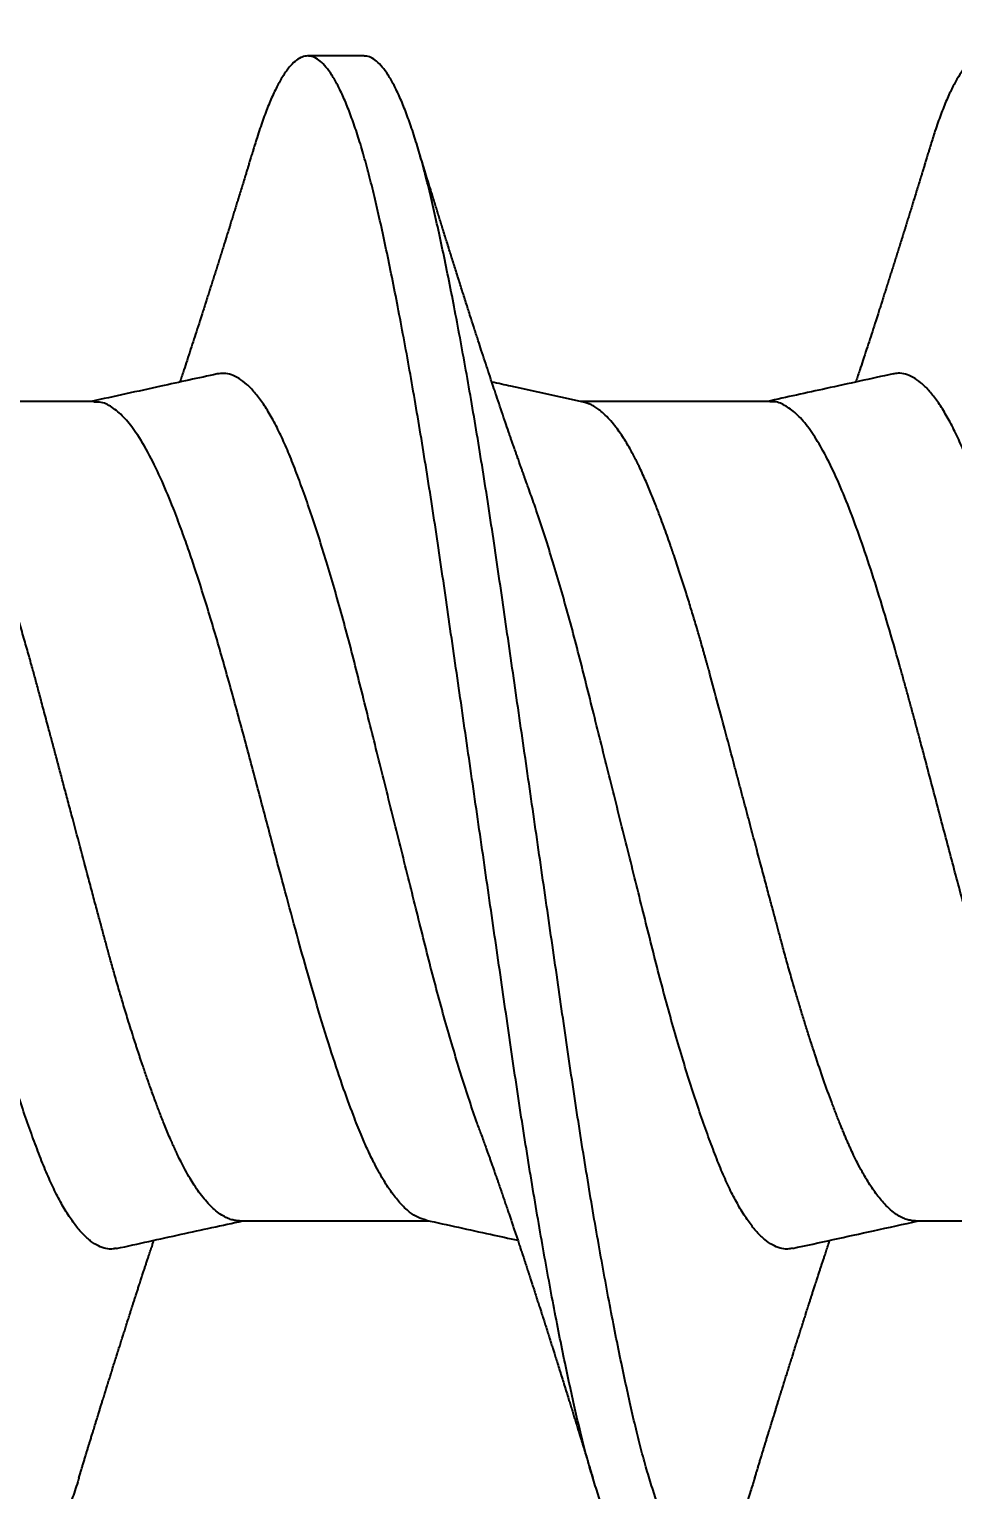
# Model space of a CAD drawing. Header units: millimetres. Extents: x 0.9 to 40.8, y 0.9 to 31.3.
# Drawn here: x 26.643 to 29.089, y 13.148 to 17.016 of the extents above; entities that cross this region are included whole.
import ezdxf

# ---------------------------------------------------------------- set-up
doc = ezdxf.new("R2010")
doc.units = ezdxf.units.MM
doc.header["$LTSCALE"] = 0.14931
doc.linetypes.add('SLD-Solid', pattern=[0])
doc.styles.add('SLDTEXTSTYLE0', font='ARIAL.TTF', dxfattribs={"width": 0.948})
doc.dimstyles.new('SLDDIMSTYLE0', dxfattribs={"dimtxt": 0.460171, "dimasz": 0.460171, "dimexe": 0, "dimexo": 0.0625, "dimgap": 0.115043, "dimtad": 0, "dimtih": 1, "dimtoh": 1, "dimdec": 4, "dimrnd": 1e-09, "dimzin": 12, "dimdsep": 46, "dimtxsty": 'SLDTEXTSTYLE0', "dimsah": 1, "dimcen": 0.09, "dimadec": 0, "dimazin": 3, "dimtfac": 1, "dimtdec": 4, "dimtofl": 0, "dimtmove": 0, "dimatfit": 3, "dimfxl": 0, "dimfrac": 2, "dimtolj": 1, "dimtzin": 12, "dimarcsym": 0})

# ---------------------------------------------------------------- blocks, each defined once
blk = doc.blocks.new('_D_1')
at = {"color": 7, "linetype": 'SLD-Solid', "lineweight": 0}
for p, q in [((21.9754, 18.9196), (21.9754, 20.1754)), ((33.9754, 16.5046), (33.9754, 20.1754)), ((21.9754, 19.9383), (27.0968, 19.9383)), ((33.9754, 19.9383), (28.8526, 19.9383))]:
    blk.add_line(p, q, dxfattribs=at)
at = {"color": 7, "linetype": 'SLD-Solid', "lineweight": 18}
for points in [[(21.9754, 19.9383), (22.4355, 19.8675), (22.4355, 20.0091)], [(33.9754, 19.9383), (33.5152, 20.0091), (33.5152, 19.8675)]]:
    blk.add_solid(points, dxfattribs=at)
at = {"color": 7, "linetype": 'SLD-Solid', "lineweight": 18, "insert": (27.0968, 20.1961), "char_height": 0.47406, "attachment_point": 1, "style": 'SLDTEXTSTYLE0'}
blk.add_mtext('12mm', dxfattribs=at)

msp = doc.modelspace()

# ---------------------------------------------------------------- linework, layer by layer
at = {"color": 7, "linetype": 'SLD-Solid', "lineweight": 25}
for p, q in [((27.5301, 16.94555), (27.38093, 16.94555)), ((26.81454, 16.03055), (26.31345, 16.03055)), ((28.6049, 16.03055), (28.10345, 16.03055)), ((27.20067, 13.86055), (27.70258, 13.86055)), ((28.99066, 13.86055), (29.49258, 13.86055))]:
    msp.add_line(p, q, dxfattribs=at)
for points, knots in [([(26.77501, 13.18024), (26.77461, 13.17886), (26.76914, 13.15994), (26.75845, 13.12815), (26.74296, 13.08543), (26.72738, 13.04857), (26.71179, 13.01704), (26.69626, 12.99117), (26.68084, 12.97098), (26.66562, 12.95652), (26.65064, 12.94777), (26.63597, 12.94464), (26.62136, 12.94709), (26.60641, 12.95516), (26.59121, 12.96892), (26.57582, 12.98841), (26.5603, 13.01361), (26.54471, 13.04442), (26.52913, 13.08074), (26.51362, 13.1224), (26.49824, 13.16917), (26.48308, 13.2208), (26.46815, 13.277), (26.45358, 13.33768), (26.43887, 13.40289), (26.42385, 13.47274), (26.40861, 13.54716), (26.39318, 13.62589), (26.37763, 13.70862), (26.36204, 13.79501), (26.34647, 13.88471), (26.33098, 13.97729), (26.31565, 14.07235), (26.30054, 14.16945), (26.28568, 14.26818), (26.27115, 14.36858), (26.25636, 14.47075), (26.24129, 14.5748), (26.22599, 14.68043), (26.21053, 14.78721), (26.19497, 14.89466), (26.17937, 15.00234), (26.16382, 15.10977), (26.14836, 15.2165), (26.13308, 15.32205), (26.11802, 15.42601), (26.10324, 15.52807), (26.08871, 15.62838), (26.07383, 15.72703), (26.05871, 15.82402), (26.04336, 15.91896), (26.02787, 16.0114), (26.0123, 16.10092), (25.99671, 16.18712), (25.98117, 16.26964), (25.96575, 16.34814), (25.95051, 16.42232), (25.93551, 16.49191), (25.92083, 16.55687), (25.90624, 16.6173), (25.89129, 16.67326), (25.87612, 16.72463), (25.86073, 16.77113), (25.84521, 16.81249), (25.82963, 16.84852), (25.81404, 16.87903), (25.79853, 16.9039), (25.78314, 16.92311), (25.76796, 16.93645), (25.75359, 16.94432), (25.7444, 16.94497), (25.7401, 16.94527)], [0, 0, 0, 0, 0.0011626, 0.0159183, 0.0307225, 0.0455529, 0.0603873, 0.0752034, 0.0899789, 0.1046921, 0.1193217, 0.1338472, 0.1483591, 0.1629772, 0.1776813, 0.1924504, 0.2072627, 0.2220961, 0.2369282, 0.2517367, 0.2664995, 0.2811949, 0.2958018, 0.3103038, 0.3248421, 0.3394822, 0.3542036, 0.3689848, 0.3838041, 0.3986392, 0.4134678, 0.4282675, 0.4430164, 0.4576928, 0.4722759, 0.4867666, 0.5013307, 0.5159918, 0.5307292, 0.5455214, 0.5603464, 0.575182, 0.5900057, 0.6047955, 0.6195292, 0.6341856, 0.6487438, 0.6632359, 0.6778247, 0.6925056, 0.7072579, 0.7220597, 0.7368892, 0.7517241, 0.7665418, 0.7813203, 0.7960378, 0.8106729, 0.8252051, 0.8397115, 0.8543238, 0.8690234, 0.8837893, 0.8985996, 0.9134324, 0.9282652, 0.9430757, 0.9578418, 0.9725418, 0.9871545, 1, 1, 1, 1]), ([(28.27593, 12.94623), (28.27309, 12.94615), (28.26537, 12.94593), (28.25255, 12.95182), (28.23744, 12.96337), (28.2221, 12.98089), (28.20662, 13.00406), (28.19105, 13.03291), (28.17546, 13.06731), (28.15991, 13.1071), (28.14448, 13.15209), (28.12923, 13.20204), (28.11422, 13.25666), (28.09951, 13.31575), (28.08494, 13.37935), (28.07001, 13.44755), (28.05485, 13.52039), (28.03947, 13.59762), (28.02396, 13.67898), (28.00838, 13.76412), (27.99279, 13.8527), (27.97727, 13.94431), (27.96188, 14.03854), (27.94668, 14.13497), (27.93172, 14.23315), (27.91711, 14.33295), (27.90245, 14.43447), (27.88747, 14.53787), (27.87225, 14.643), (27.85683, 14.74942), (27.8413, 14.85669), (27.82571, 14.96434), (27.81013, 15.07191), (27.79463, 15.17894), (27.77928, 15.28495), (27.76414, 15.38953), (27.74925, 15.49225), (27.7347, 15.59317), (27.71995, 15.69238), (27.70491, 15.79), (27.68963, 15.88571), (27.67419, 15.97908), (27.65864, 16.06968), (27.64304, 16.1571), (27.62748, 16.24096), (27.61201, 16.32091), (27.5967, 16.39664), (27.58161, 16.46788), (27.56679, 16.53446), (27.55227, 16.59648), (27.53743, 16.65401), (27.52233, 16.70704), (27.50701, 16.75529), (27.49154, 16.79849), (27.47597, 16.83642), (27.46038, 16.8689), (27.44483, 16.89578), (27.42939, 16.91697), (27.41413, 16.93244), (27.3991, 16.94221), (27.38437, 16.94632), (27.36981, 16.94486), (27.3549, 16.93779), (27.33975, 16.92503), (27.32438, 16.90655), (27.30888, 16.88237), (27.2933, 16.85252), (27.27771, 16.81723), (27.26219, 16.77624), (27.24994, 16.74058), (27.24293, 16.71687), (27.24101, 16.71037)], [0, 0, 0, 0, 0.00850395, 0.02308635, 0.03776215, 0.05251046, 0.06730972, 0.0821379, 0.0969727, 0.11179177, 0.12657289, 0.14129419, 0.15593438, 0.17047286, 0.18497421, 0.19958041, 0.21427518, 0.22903743, 0.24384549, 0.25867724, 0.27351036, 0.28832248, 0.30309148, 0.3177956, 0.33241368, 0.34692574, 0.36145049, 0.37607939, 0.39079195, 0.40556695, 0.42038258, 0.43521667, 0.45004685, 0.46485081, 0.47960648, 0.49429223, 0.50888708, 0.5233815, 0.53793254, 0.55258299, 0.56731218, 0.58209872, 0.5969207, 0.61175587, 0.62658189, 0.64137646, 0.65611761, 0.67078384, 0.68535433, 0.69984385, 0.7144201, 0.72909096, 0.74383559, 0.75863245, 0.77345954, 0.78829457, 0.80311519, 0.81789916, 0.83262459, 0.84727014, 0.86181518, 0.87631256, 0.89091289, 0.90560301, 0.92036188, 0.93516785, 0.94999882, 0.96483248, 0.97964646, 0.99441861, 1, 1, 1, 1]), ([(28.56502, 13.18063), (28.56131, 13.16848), (28.5525, 13.1396), (28.53843, 13.09995), (28.52288, 13.06094), (28.50728, 13.02753), (28.49172, 12.99965), (28.47626, 12.97745), (28.46096, 12.96097), (28.44589, 12.95021), (28.43109, 12.9451), (28.41656, 12.94559), (28.40171, 12.95166), (28.3866, 12.96342), (28.37127, 12.98089), (28.35578, 13.00408), (28.34021, 13.03292), (28.32462, 13.06732), (28.30907, 13.10712), (28.29364, 13.15211), (28.27839, 13.20206), (28.26338, 13.25668), (28.24867, 13.31578), (28.2341, 13.37938), (28.21917, 13.44758), (28.20401, 13.52041), (28.18863, 13.59765), (28.17312, 13.67901), (28.15754, 13.76415), (28.14195, 13.85273), (28.12643, 13.94434), (28.11104, 14.03858), (28.09584, 14.13501), (28.08088, 14.23318), (28.06627, 14.33298), (28.05161, 14.43451), (28.03663, 14.53791), (28.02141, 14.64304), (28.00599, 14.74946), (27.99046, 14.85673), (27.97487, 14.96438), (27.95929, 15.07195), (27.94379, 15.17898), (27.92844, 15.285), (27.9133, 15.38957), (27.89841, 15.49229), (27.88386, 15.5932), (27.86911, 15.69242), (27.85407, 15.79003), (27.8388, 15.88575), (27.82335, 15.97912), (27.8078, 16.06971), (27.7922, 16.15713), (27.77664, 16.24099), (27.76117, 16.32094), (27.74586, 16.39667), (27.73077, 16.46791), (27.71596, 16.53448), (27.70143, 16.59651), (27.68659, 16.65404), (27.67149, 16.70706), (27.65617, 16.75531), (27.6407, 16.79851), (27.62513, 16.83644), (27.60954, 16.86891), (27.59399, 16.89579), (27.57855, 16.91696), (27.56329, 16.93253), (27.54826, 16.94192), (27.53726, 16.946), (27.53124, 16.9452), (27.53009, 16.94505)], [0, 0, 0, 0, 0.0107275, 0.025517, 0.0403406, 0.0551761, 0.0700011, 0.0847933, 0.0995309, 0.1141922, 0.1287566, 0.1432471, 0.1578298, 0.1725059, 0.1872544, 0.202054, 0.2168824, 0.2317174, 0.2465367, 0.261318, 0.2760396, 0.2906799, 0.3052186, 0.3197202, 0.3343267, 0.3490217, 0.3637842, 0.3785925, 0.3934245, 0.4082579, 0.4230702, 0.4378394, 0.4525437, 0.467162, 0.4816743, 0.4961993, 0.5108285, 0.5255413, 0.5403165, 0.5551324, 0.5699667, 0.5847972, 0.5996013, 0.6143572, 0.6290432, 0.6436382, 0.6581328, 0.6726842, 0.6873349, 0.7020643, 0.7168511, 0.7316733, 0.7465087, 0.761335, 0.7761298, 0.7908711, 0.8055376, 0.8201082, 0.834598, 0.8491745, 0.8638456, 0.8785905, 0.8933876, 0.908215, 0.9230502, 0.9378711, 0.9526553, 0.9673809, 0.9820266, 0.9965719, 1, 1, 1, 1]), ([(30.06594, 12.94605), (30.06481, 12.9459), (30.0588, 12.9451), (30.04782, 12.94916), (30.03279, 12.95854), (30.01753, 12.97409), (30.00209, 12.99524), (29.98654, 13.0221), (29.97095, 13.05456), (29.95538, 13.09247), (29.9399, 13.13565), (29.92458, 13.18388), (29.90949, 13.23689), (29.89465, 13.29441), (29.88012, 13.35642), (29.8653, 13.42297), (29.85022, 13.49419), (29.83491, 13.56991), (29.81944, 13.64985), (29.80388, 13.7337), (29.78828, 13.8211), (29.77273, 13.91169), (29.75728, 14.00505), (29.74201, 14.10076), (29.72697, 14.19837), (29.71221, 14.29758), (29.69767, 14.39849), (29.68278, 14.5012), (29.66764, 14.60577), (29.65228, 14.71178), (29.63679, 14.8188), (29.62121, 14.92637), (29.60562, 15.03403), (29.59008, 15.1413), (29.57467, 15.24772), (29.55945, 15.35286), (29.54446, 15.45626), (29.5298, 15.55779), (29.51519, 15.6576), (29.50024, 15.75578), (29.48504, 15.85222), (29.46965, 15.94646), (29.45413, 16.03808), (29.43854, 16.12667), (29.42296, 16.21182), (29.40745, 16.29319), (29.39207, 16.37045), (29.3769, 16.4433), (29.36198, 16.51151), (29.3474, 16.57513), (29.3327, 16.63424), (29.31768, 16.68888), (29.30244, 16.73884), (29.28701, 16.78385), (29.27146, 16.82367), (29.25587, 16.85808), (29.2403, 16.88695), (29.22481, 16.91015), (29.20948, 16.92764), (29.19437, 16.93941), (29.17951, 16.94551), (29.16498, 16.94601), (29.15019, 16.94093), (29.13512, 16.93018), (29.11982, 16.91372), (29.10436, 16.89154), (29.0888, 16.86368), (29.0732, 16.83029), (29.05765, 16.79129), (29.04356, 16.75161), (29.03473, 16.72268), (29.03101, 16.71048)], [0, 0, 0, 0, 0.0033826, 0.0179274, 0.0325729, 0.0472982, 0.0620822, 0.076903, 0.0917382, 0.1065656, 0.1213628, 0.1361078, 0.1507792, 0.165356, 0.1798458, 0.1944161, 0.2090822, 0.2238233, 0.2386179, 0.2534441, 0.2682795, 0.2831018, 0.2978887, 0.3126183, 0.3272693, 0.3418209, 0.3563154, 0.3709101, 0.3855957, 0.4003514, 0.4151554, 0.4299857, 0.44482, 0.459636, 0.4744114, 0.4891244, 0.5037539, 0.5182792, 0.5327911, 0.5474091, 0.5621131, 0.5768821, 0.5916943, 0.6065276, 0.6213596, 0.636168, 0.6509306, 0.6656259, 0.6802327, 0.6947345, 0.7092728, 0.7239128, 0.7386341, 0.7534152, 0.7682344, 0.7830694, 0.7978978, 0.8126974, 0.8274462, 0.8421225, 0.8567055, 0.871196, 0.88576, 0.9004211, 0.9151584, 0.9299504, 0.9447753, 0.9596108, 0.9744345, 0.9892241, 1, 1, 1, 1]), ([(27.24103, 16.71109), (27.23987, 16.70728), (27.23778, 16.70039), (27.23496, 16.69112), (27.23267, 16.68359), (27.23073, 16.67722), (27.22895, 16.67139), (27.22719, 16.66559), (27.22507, 16.65866), (27.22271, 16.65093), (27.22031, 16.64305), (27.21801, 16.63552), (27.21487, 16.62527), (27.21087, 16.61223), (27.20602, 16.5964), (27.20099, 16.58006), (27.19613, 16.56426), (27.1917, 16.5499), (27.1877, 16.53696), (27.18371, 16.52407), (27.17971, 16.51115), (27.17629, 16.50014), (27.17342, 16.4909), (27.17112, 16.48353), (27.16896, 16.47659), (27.16679, 16.46962), (27.16448, 16.4622), (27.16216, 16.45479), (27.1592, 16.44532), (27.15559, 16.43376), (27.15119, 16.41972), (27.14676, 16.40562), (27.14238, 16.39169), (27.13797, 16.3777), (27.1336, 16.36388), (27.1292, 16.34998), (27.12501, 16.33678), (27.12092, 16.3239), (27.11697, 16.3115), (27.11312, 16.29941), (27.10937, 16.28768), (27.10554, 16.27573), (27.10167, 16.26366), (27.09593, 16.24577), (27.08865, 16.22321), (27.0797, 16.19558), (27.07065, 16.16777), (27.06183, 16.14081), (27.05422, 16.11767), (27.04837, 16.09994), (27.04472, 16.08891), (27.04275, 16.08298), (27.0424, 16.08193)], [0, 0, 0, 0, 0.01793064, 0.03249333, 0.04374624, 0.05347654, 0.06255825, 0.07127762, 0.08081241, 0.09527498, 0.1078401, 0.11806997, 0.13084432, 0.15627997, 0.17973604, 0.20570461, 0.23360354, 0.25450905, 0.27372334, 0.29489424, 0.31563291, 0.33497489, 0.34715182, 0.35946677, 0.36993983, 0.38012791, 0.39252657, 0.40521019, 0.41534201, 0.43754147, 0.46014701, 0.48215972, 0.50461478, 0.52649857, 0.54881388, 0.57049381, 0.59282883, 0.61184196, 0.63201835, 0.65209039, 0.66966299, 0.68812502, 0.70932329, 0.72749516, 0.7738883, 0.81752142, 0.86042028, 0.90772039, 0.94777938, 0.97179584, 0.99498735, 1, 1, 1, 1]), ([(27.96555, 15.80186), (27.96395, 15.80626), (27.96107, 15.81422), (27.9572, 15.82495), (27.95407, 15.83368), (27.95128, 15.84148), (27.94845, 15.84939), (27.94543, 15.8579), (27.94255, 15.866), (27.93994, 15.87339), (27.9374, 15.88059), (27.93476, 15.88808), (27.93213, 15.89558), (27.92973, 15.90243), (27.92718, 15.90972), (27.92421, 15.91826), (27.92095, 15.92761), (27.91787, 15.9365), (27.91519, 15.94428), (27.9108, 15.957), (27.90406, 15.97666), (27.89487, 16.00364), (27.88538, 16.03174), (27.87661, 16.05793), (27.8679, 16.08409), (27.85925, 16.11026), (27.85, 16.13837), (27.84118, 16.16533), (27.83213, 16.19312), (27.82309, 16.22101), (27.8148, 16.24669), (27.80808, 16.26763), (27.80258, 16.28479), (27.79725, 16.30147), (27.7917, 16.3189), (27.78627, 16.33597), (27.78067, 16.35363), (27.77521, 16.3709), (27.7698, 16.38805), (27.76467, 16.40435), (27.75968, 16.42025), (27.75462, 16.43637), (27.74969, 16.45214), (27.74455, 16.4686), (27.73961, 16.48446), (27.73468, 16.50034), (27.73011, 16.51506), (27.72578, 16.52903), (27.72156, 16.54267), (27.71711, 16.55711), (27.71265, 16.57156), (27.70852, 16.58499), (27.70461, 16.5977), (27.7011, 16.60916), (27.69743, 16.62111), (27.69401, 16.63229), (27.69039, 16.64414), (27.68735, 16.65408), (27.68485, 16.66227), (27.68283, 16.66889), (27.68056, 16.67634), (27.67776, 16.68554), (27.67417, 16.69737), (27.67148, 16.7062), (27.67, 16.71109)], [0, 0, 0, 0, 0.0148306, 0.0268601, 0.0360753, 0.0441602, 0.0530257, 0.062638, 0.0726743, 0.0801563, 0.0872474, 0.0966569, 0.1052568, 0.1123136, 0.1194435, 0.1294301, 0.1405634, 0.1503883, 0.1589037, 0.1665229, 0.1928432, 0.2238917, 0.2556062, 0.285318, 0.3099853, 0.341769, 0.3719556, 0.4040256, 0.431482, 0.4643361, 0.4965689, 0.5165451, 0.5335904, 0.5532811, 0.5716532, 0.5910738, 0.6095763, 0.629808, 0.6479236, 0.6659999, 0.683378, 0.7001339, 0.7189179, 0.7351272, 0.7541026, 0.7708772, 0.7871392, 0.8022687, 0.8165909, 0.8317625, 0.8494831, 0.8637906, 0.8756292, 0.8909792, 0.9012129, 0.9145996, 0.9274524, 0.9398708, 0.9469928, 0.9541321, 0.9614685, 0.9712612, 0.9841029, 1, 1, 1, 1]), ([(29.03103, 16.71109), (29.02987, 16.70728), (29.02778, 16.70039), (29.02496, 16.69112), (29.02267, 16.68359), (29.02073, 16.67722), (29.01895, 16.67139), (29.01719, 16.66559), (29.01507, 16.65866), (29.01271, 16.65093), (29.01031, 16.64305), (29.00801, 16.63552), (29.00487, 16.62527), (29.00087, 16.61223), (28.99602, 16.5964), (28.99099, 16.58006), (28.98613, 16.56426), (28.9817, 16.5499), (28.9777, 16.53696), (28.97371, 16.52407), (28.96971, 16.51115), (28.96629, 16.50014), (28.96342, 16.4909), (28.96112, 16.48353), (28.95896, 16.47659), (28.95679, 16.46962), (28.95448, 16.4622), (28.95216, 16.45479), (28.9492, 16.44532), (28.94559, 16.43376), (28.94119, 16.41972), (28.93676, 16.40562), (28.93238, 16.39169), (28.92797, 16.3777), (28.9236, 16.36388), (28.9192, 16.34998), (28.91501, 16.33678), (28.91092, 16.3239), (28.90697, 16.3115), (28.90312, 16.29941), (28.89937, 16.28768), (28.89554, 16.27573), (28.89167, 16.26366), (28.88593, 16.24577), (28.87865, 16.22321), (28.8697, 16.19558), (28.86065, 16.16777), (28.85183, 16.14081), (28.84422, 16.11767), (28.83837, 16.09994), (28.83472, 16.08891), (28.83275, 16.08298), (28.8324, 16.08193)], [0, 0, 0, 0, 0.0179306, 0.0324933, 0.0437462, 0.0534765, 0.0625582, 0.0712776, 0.0808124, 0.095275, 0.1078401, 0.11807, 0.1308443, 0.1562799, 0.179736, 0.2057046, 0.2336035, 0.254509, 0.2737233, 0.2948942, 0.3156328, 0.3349748, 0.3471517, 0.3594667, 0.3699398, 0.3801278, 0.3925265, 0.4052101, 0.4153419, 0.4375414, 0.4601469, 0.4821596, 0.5046147, 0.5264985, 0.5488138, 0.5704937, 0.5928287, 0.6118418, 0.6320182, 0.6520903, 0.6696629, 0.6881249, 0.7093232, 0.727495, 0.7738881, 0.8175213, 0.8604201, 0.9077202, 0.9477792, 0.9717956, 0.9949872, 1, 1, 1, 1]), ([(27.14108, 16.10352), (27.09129, 16.09263), (26.98013, 16.0683), (26.86896, 16.04398), (26.80758, 16.03055)], [0, 0, 0, 0, 0.4478699, 1, 1, 1, 1]), ([(27.84048, 14.08968), (27.83688, 14.09954), (27.82652, 14.12787), (27.80911, 14.17939), (27.78839, 14.2436), (27.7676, 14.31168), (27.74693, 14.38283), (27.72654, 14.45655), (27.70652, 14.53225), (27.68709, 14.60982), (27.6673, 14.68911), (27.64705, 14.77016), (27.62647, 14.85254), (27.60572, 14.93564), (27.58494, 15.01881), (27.56431, 15.10142), (27.54398, 15.18285), (27.52405, 15.26255), (27.50464, 15.34055), (27.48475, 15.41669), (27.46444, 15.49093), (27.44382, 15.56275), (27.42305, 15.63158), (27.40229, 15.69687), (27.3817, 15.75814), (27.36143, 15.81496), (27.3416, 15.86709), (27.32218, 15.91458), (27.30219, 15.95733), (27.28182, 15.99525), (27.26116, 16.02797), (27.24038, 16.05519), (27.21964, 16.07668), (27.1991, 16.09236), (27.17888, 16.10201), (27.15966, 16.10621), (27.1471, 16.10426), (27.14107, 16.10333)], [0, 0, 0, 0, 0.0155382, 0.0446795, 0.0739292, 0.1032038, 0.1324191, 0.1614923, 0.1903428, 0.2189244, 0.24766, 0.2766504, 0.3058168, 0.335077, 0.3643472, 0.3935434, 0.4225831, 0.4513863, 0.4799546, 0.5087407, 0.537768, 0.566957, 0.5962251, 0.6254883, 0.6546629, 0.6836665, 0.71242, 0.7409947, 0.769829, 0.7988907, 0.8280997, 0.857373, 0.8866267, 0.915777, 0.9447421, 0.9734436, 1, 1, 1, 1]), ([(28.93108, 16.10352), (28.87198, 16.09059), (28.76081, 16.06626), (28.64965, 16.04194), (28.59758, 16.03055)], [0, 0, 0, 0, 0.5316181, 1, 1, 1, 1]), ([(29.63051, 14.08947), (29.6253, 14.10391), (29.61331, 14.13714), (29.59424, 14.19416), (29.57349, 14.25933), (29.55272, 14.32818), (29.5321, 14.39999), (29.51179, 14.47423), (29.49189, 14.55036), (29.47248, 14.62835), (29.45256, 14.70805), (29.43223, 14.78947), (29.41159, 14.87208), (29.39082, 14.95525), (29.37006, 15.03835), (29.34949, 15.12074), (29.32924, 15.20179), (29.30945, 15.28109), (29.29001, 15.35866), (29.27, 15.43436), (29.2496, 15.50809), (29.22893, 15.57926), (29.20815, 15.6473), (29.18742, 15.71169), (29.16689, 15.77194), (29.1467, 15.82766), (29.12703, 15.8787), (29.10752, 15.92508), (29.08742, 15.96671), (29.06697, 16.00344), (29.04627, 16.03488), (29.02549, 16.06078), (29.00477, 16.0809), (28.9843, 16.0952), (28.96418, 16.1034), (28.94665, 16.10626), (28.93557, 16.10388), (28.93103, 16.10291)], [0, 0, 0, 0, 0.0224146, 0.0515875, 0.0808493, 0.1101161, 0.1393041, 0.1683306, 0.1971161, 0.2256831, 0.2544842, 0.283522, 0.3127167, 0.3419855, 0.3712445, 0.4004099, 0.4293995, 0.4581345, 0.4867145, 0.515563, 0.5446344, 0.5738482, 0.6031214, 0.6323699, 0.6615102, 0.6904605, 0.7191427, 0.7477552, 0.7766487, 0.8057512, 0.8349815, 0.8642565, 0.8934919, 0.9226046, 0.9515132, 0.9801414, 1, 1, 1, 1]), ([(28.11136, 16.02882), (28.04734, 16.04283), (27.96643, 16.06053), (27.88552, 16.07823), (27.86863, 16.08193)], [0, 0, 0, 0, 0.7912148, 1, 1, 1, 1]), ([(27.20067, 13.8607), (27.19998, 13.86065), (27.19587, 13.86038), (27.18792, 13.86153), (27.1763, 13.86431), (27.16338, 13.8697), (27.14915, 13.8781), (27.13484, 13.88927), (27.12045, 13.90305), (27.10673, 13.91852), (27.09329, 13.93603), (27.08092, 13.95413), (27.06874, 13.97372), (27.05703, 13.99432), (27.04606, 14.01526), (27.03844, 14.03083), (27.03348, 14.04136), (27.03053, 14.04773), (27.02762, 14.05413), (27.02473, 14.06054), (27.02188, 14.06697), (27.01907, 14.0734), (27.01231, 14.08905), (27.0024, 14.11289), (26.98959, 14.14542), (26.97749, 14.17746), (26.96568, 14.20998), (26.95426, 14.24248), (26.94586, 14.26695), (26.94016, 14.28381), (26.9368, 14.29384), (26.9335, 14.30379), (26.93025, 14.31368), (26.92705, 14.32348), (26.92391, 14.33319), (26.91648, 14.35633), (26.90578, 14.39046), (26.89225, 14.43507), (26.88, 14.47655), (26.86861, 14.51606), (26.85828, 14.55279), (26.85059, 14.58079), (26.84489, 14.60191), (26.84049, 14.61818), (26.83604, 14.63471), (26.83152, 14.6515), (26.82695, 14.66855), (26.82017, 14.69388), (26.81108, 14.72791), (26.79643, 14.78295), (26.77802, 14.85226), (26.75957, 14.92155), (26.74467, 14.97739), (26.73387, 15.01797), (26.7236, 15.05656), (26.71387, 15.09313), (26.70466, 15.12767), (26.6945, 15.16572), (26.68367, 15.20625), (26.67241, 15.2482), (26.66248, 15.28535), (26.65283, 15.321), (26.64246, 15.35827), (26.63056, 15.40003), (26.61713, 15.44592), (26.60217, 15.4955), (26.58568, 15.54821), (26.57279, 15.58764), (26.56405, 15.61358), (26.55997, 15.6256), (26.55588, 15.63753), (26.55178, 15.64937), (26.54767, 15.66112), (26.54355, 15.67277), (26.53314, 15.70189), (26.51719, 15.74479), (26.4957, 15.7984), (26.48116, 15.83175), (26.47266, 15.85013), (26.47024, 15.85527), (26.46763, 15.86071), (26.46484, 15.86644), (26.46185, 15.87244), (26.45868, 15.87869), (26.45311, 15.88943), (26.44472, 15.90489), (26.43358, 15.92393), (26.4216, 15.94267), (26.40889, 15.96068), (26.39504, 15.978), (26.38506, 15.98868), (26.37933, 15.99424), (26.37821, 15.99531), (26.37705, 15.99641), (26.37584, 15.99754), (26.37459, 15.99868), (26.3733, 15.99985), (26.37196, 16.00104), (26.36783, 16.00463), (26.36079, 16.01027), (26.35042, 16.01729), (26.33949, 16.02305), (26.32976, 16.027), (26.32383, 16.02815), (26.32167, 16.02857)], [0, 0, 0, 0, 0.00243919, 0.01441163, 0.02777468, 0.04252835, 0.05867263, 0.0762075, 0.09092802, 0.10713612, 0.12232376, 0.13624786, 0.14890838, 0.16357629, 0.1760774, 0.18641162, 0.18986428, 0.19327651, 0.1966483, 0.19997965, 0.20327056, 0.20652103, 0.20973107, 0.22666169, 0.24074521, 0.25385377, 0.26818765, 0.28113984, 0.2927103, 0.29653648, 0.30030378, 0.30401221, 0.30766176, 0.31125243, 0.31478423, 0.31825714, 0.33630367, 0.3509124, 0.36410161, 0.37795186, 0.38979031, 0.39961691, 0.40466224, 0.40976509, 0.41492546, 0.42014336, 0.42541878, 0.43075174, 0.44354927, 0.45666642, 0.48088134, 0.50611515, 0.51882634, 0.53097002, 0.54254619, 0.55355485, 0.56399601, 0.57386966, 0.58823815, 0.60120546, 0.61277158, 0.6230446, 0.63497683, 0.64856825, 0.66381883, 0.6807285, 0.6992972, 0.71952481, 0.72409062, 0.72867538, 0.73327908, 0.73790173, 0.74254333, 0.74720388, 0.75188338, 0.77795305, 0.80171501, 0.82593393, 0.82852169, 0.83131634, 0.83431788, 0.83752631, 0.84094162, 0.84456383, 0.84839293, 0.85998924, 0.87314995, 0.88622271, 0.90054256, 0.91610946, 0.93292337, 0.93413414, 0.93539525, 0.9367067, 0.93806848, 0.9394806, 0.94094306, 0.94245585, 0.94401898, 0.95499652, 0.9664784, 0.97954552, 0.99255233, 1, 1, 1, 1]), ([(27.69457, 13.8624), (27.68723, 13.86447), (27.67264, 13.86857), (27.64927, 13.88403), (27.62542, 13.90668), (27.60201, 13.93654), (27.579, 13.97216), (27.55763, 14.01126), (27.53812, 14.05201), (27.52041, 14.09314), (27.49898, 14.14699), (27.47168, 14.22211), (27.43955, 14.31912), (27.40793, 14.42244), (27.37726, 14.52846), (27.34791, 14.63395), (27.31707, 14.7481), (27.28472, 14.87002), (27.25087, 14.99836), (27.21552, 15.13137), (27.17868, 15.2668), (27.14701, 15.37842), (27.12094, 15.46606), (27.10083, 15.53113), (27.08205, 15.58918), (27.06688, 15.63387), (27.05535, 15.66674), (27.0457, 15.6935), (27.03562, 15.72057), (27.01875, 15.76436), (26.99421, 15.82334), (26.9612, 15.89181), (26.92854, 15.9466), (26.89668, 15.98749), (26.86604, 16.01454), (26.83847, 16.02953), (26.82112, 16.0289), (26.81454, 16.02866)], [0, 0, 0, 0, 0.0249358, 0.0495493, 0.0794589, 0.1060505, 0.1293233, 0.158004, 0.1792177, 0.1963516, 0.2200382, 0.2541352, 0.2911115, 0.3309666, 0.362756, 0.3961655, 0.431195, 0.4678441, 0.5061128, 0.5460009, 0.587508, 0.630634, 0.6528162, 0.6754036, 0.6983963, 0.7160462, 0.7264187, 0.73728, 0.7486301, 0.7604691, 0.7944171, 0.8318369, 0.8727275, 0.9056828, 0.9405912, 0.9774526, 1, 1, 1, 1]), ([(28.99066, 13.8606), (28.98772, 13.86069), (28.98104, 13.86089), (28.97009, 13.86321), (28.95746, 13.86776), (28.94356, 13.87522), (28.92838, 13.88619), (28.91367, 13.89971), (28.90015, 13.91456), (28.88849, 13.92912), (28.87757, 13.94429), (28.86739, 13.95976), (28.85796, 13.97525), (28.84785, 13.99298), (28.83743, 14.01261), (28.82707, 14.03361), (28.81939, 14.05022), (28.8137, 14.06303), (28.80934, 14.073), (28.80493, 14.0833), (28.80044, 14.09395), (28.7959, 14.10496), (28.78914, 14.12159), (28.78007, 14.14457), (28.7654, 14.18318), (28.74691, 14.23439), (28.7284, 14.28867), (28.7135, 14.33424), (28.70276, 14.36805), (28.69253, 14.40108), (28.68282, 14.43317), (28.67363, 14.4642), (28.66347, 14.49918), (28.6526, 14.53747), (28.64127, 14.57832), (28.63168, 14.61392), (28.62291, 14.64677), (28.6141, 14.6796), (28.60412, 14.71686), (28.59296, 14.75861), (28.58062, 14.80487), (28.5671, 14.85566), (28.5524, 14.91091), (28.54084, 14.95426), (28.53285, 14.9842), (28.52881, 14.99937), (28.52476, 15.01461), (28.52069, 15.02991), (28.51661, 15.04528), (28.51251, 15.06071), (28.50212, 15.09985), (28.48617, 15.16), (28.46461, 15.24069), (28.45008, 15.29444), (28.44174, 15.3249), (28.43966, 15.33242), (28.43744, 15.34041), (28.43508, 15.34888), (28.43257, 15.3578), (28.42991, 15.36719), (28.42711, 15.37703), (28.42181, 15.39556), (28.41356, 15.42397), (28.40242, 15.4615), (28.39043, 15.50089), (28.3777, 15.54159), (28.36383, 15.58454), (28.35383, 15.61432), (28.34809, 15.63103), (28.34698, 15.63428), (28.34582, 15.63766), (28.34461, 15.64116), (28.34335, 15.64479), (28.34205, 15.64855), (28.33842, 15.65902), (28.33237, 15.67625), (28.32358, 15.70077), (28.31341, 15.72831), (28.30151, 15.75937), (28.28776, 15.7935), (28.27258, 15.82891), (28.26197, 15.85181), (28.2564, 15.86329), (28.25635, 15.86339), (28.25627, 15.86355), (28.25613, 15.86384), (28.25588, 15.86436), (28.2554, 15.86533), (28.25449, 15.8672), (28.25263, 15.87096), (28.2486, 15.87893), (28.24237, 15.89084), (28.234, 15.90605), (28.22468, 15.92197), (28.21428, 15.9385), (28.20288, 15.95512), (28.19021, 15.97171), (28.17628, 15.98767), (28.16248, 16.00094), (28.14982, 16.01092), (28.13934, 16.01767), (28.13062, 16.02223), (28.12367, 16.02516), (28.11846, 16.02695), (28.11483, 16.02799), (28.1127, 16.02855), (28.11167, 16.02877), (28.11141, 16.02883)], [0, 0, 0, 0, 0.0103361, 0.023447, 0.0379025, 0.0537026, 0.0708471, 0.0893361, 0.1032436, 0.1163421, 0.1286313, 0.1401114, 0.1507824, 0.1606442, 0.1745058, 0.1863694, 0.196235, 0.2012272, 0.2062828, 0.2114018, 0.2165842, 0.2218301, 0.2271394, 0.2399044, 0.2530217, 0.2773183, 0.3027379, 0.3153657, 0.327443, 0.3389698, 0.349946, 0.3603717, 0.370247, 0.3846523, 0.3976984, 0.4093853, 0.4182572, 0.4284072, 0.4398353, 0.4525415, 0.4665257, 0.4817881, 0.4983284, 0.5161466, 0.5206617, 0.5252004, 0.5297628, 0.5343488, 0.5389586, 0.543592, 0.5482491, 0.5742802, 0.5981286, 0.6225479, 0.6247862, 0.6271842, 0.6297417, 0.6324589, 0.6353357, 0.6383721, 0.641568, 0.6449236, 0.6565084, 0.6696695, 0.6827526, 0.6970924, 0.7126887, 0.7295415, 0.7307424, 0.7319973, 0.7333062, 0.7346692, 0.7360861, 0.7375571, 0.7390821, 0.7484348, 0.7581661, 0.7691998, 0.7833188, 0.7991194, 0.8166016, 0.8357652, 0.8358206, 0.8358643, 0.8359428, 0.8360847, 0.8363431, 0.8368208, 0.8377255, 0.8395059, 0.8432109, 0.8515029, 0.8607224, 0.8716549, 0.88308, 0.8959208, 0.9101772, 0.9258491, 0.9429365, 0.9567099, 0.9685333, 0.9784064, 0.9863293, 0.9923019, 0.9963243, 0.9990738, 1, 1, 1, 1]), ([(29.48474, 13.86226), (29.47906, 13.86385), (29.4657, 13.86758), (29.44263, 13.88166), (29.41672, 13.90583), (29.3889, 13.94163), (29.36001, 13.98844), (29.32784, 14.05214), (29.29237, 14.13551), (29.25361, 14.24092), (29.21669, 14.35419), (29.18228, 14.46852), (29.15095, 14.57823), (29.11815, 14.6978), (29.08389, 14.8262), (29.04816, 14.9619), (29.02015, 15.06812), (29.00116, 15.13925), (28.99166, 15.17463), (28.98294, 15.20687), (28.97422, 15.23887), (28.96551, 15.2706), (28.9568, 15.30202), (28.94083, 15.35901), (28.9176, 15.43978), (28.88714, 15.54012), (28.8567, 15.63371), (28.82627, 15.71946), (28.79586, 15.7964), (28.76547, 15.86364), (28.7351, 15.92045), (28.70474, 15.9661), (28.6744, 16.00037), (28.64407, 16.0217), (28.62091, 16.03128), (28.60786, 16.02964), (28.6049, 16.02927)], [0, 0, 0, 0, 0.0194989, 0.045881, 0.0788831, 0.1079842, 0.1408088, 0.1773558, 0.2176242, 0.2616127, 0.3093199, 0.3432079, 0.3787504, 0.4159471, 0.4547978, 0.4953022, 0.5374601, 0.5500267, 0.5599166, 0.5698065, 0.5796962, 0.5895858, 0.5994753, 0.6093648, 0.6439628, 0.6785596, 0.7131551, 0.7477494, 0.7823424, 0.8169342, 0.8515247, 0.8861139, 0.9207019, 0.9552886, 0.9898741, 1, 1, 1, 1]), ([(26.87501, 13.78831), (26.87201, 13.78749), (26.86244, 13.7849), (26.84658, 13.78665), (26.82655, 13.79336), (26.80616, 13.80628), (26.78549, 13.825), (26.76471, 13.84954), (26.74397, 13.87969), (26.72345, 13.91518), (26.70326, 13.95569), (26.68359, 14.00094), (26.66408, 14.05087), (26.64398, 14.10547), (26.62353, 14.16467), (26.60283, 14.22811), (26.58204, 14.29533), (26.56133, 14.36581), (26.54086, 14.43898), (26.52074, 14.51424), (26.50119, 14.59137), (26.48156, 14.67027), (26.4614, 14.75091), (26.44089, 14.83304), (26.42016, 14.91602), (26.39938, 14.99924), (26.3787, 15.08204), (26.35828, 15.1638), (26.33824, 15.24392), (26.31878, 15.32233), (26.29903, 15.3989), (26.2788, 15.47362), (26.25824, 15.54608), (26.2375, 15.61563), (26.21671, 15.68192), (26.19609, 15.74375), (26.18234, 15.78371), (26.17559, 15.80173), (26.17553, 15.80189)], [0, 0, 0, 0, 0.0130636, 0.0416448, 0.0704945, 0.0995671, 0.1287821, 0.1580566, 0.1873065, 0.2164482, 0.2454, 0.2740837, 0.3026973, 0.3315921, 0.3606957, 0.3899273, 0.4192036, 0.4484405, 0.4775545, 0.5064646, 0.5350943, 0.5637588, 0.5926961, 0.6218283, 0.6510739, 0.6803494, 0.7095706, 0.7386544, 0.7675204, 0.7961107, 0.8248288, 0.8538063, 0.8829645, 0.9122215, 0.9414935, 0.9706964, 0.9997476, 1, 1, 1, 1]), ([(28.665, 13.7882), (28.66048, 13.78723), (28.64941, 13.78485), (28.63191, 13.7877), (28.61178, 13.79588), (28.59131, 13.81017), (28.5706, 13.83027), (28.54981, 13.85615), (28.52911, 13.88758), (28.50866, 13.92429), (28.48856, 13.96592), (28.46905, 14.01228), (28.44938, 14.06331), (28.42919, 14.11901), (28.40867, 14.17926), (28.38793, 14.24363), (28.36715, 14.31166), (28.34648, 14.38283), (28.32609, 14.45655), (28.30607, 14.53224), (28.28663, 14.60981), (28.26684, 14.68911), (28.24659, 14.77015), (28.22602, 14.85254), (28.20526, 14.93563), (28.18449, 15.01881), (28.16386, 15.10142), (28.14352, 15.18284), (28.1236, 15.26255), (28.10419, 15.34055), (28.0843, 15.41668), (28.06399, 15.49092), (28.04337, 15.56274), (28.02259, 15.6316), (28.00184, 15.69678), (27.98275, 15.75388), (27.97073, 15.78718), (27.9655, 15.80169)], [0, 0, 0, 0, 0.0197854, 0.0484121, 0.0773192, 0.1064305, 0.1356648, 0.1649389, 0.1941685, 0.2232705, 0.2521638, 0.280776, 0.3094565, 0.3384054, 0.3675443, 0.3967918, 0.4260641, 0.4552773, 0.4843482, 0.5131966, 0.5417759, 0.5705093, 0.5994975, 0.6286616, 0.6579195, 0.6871875, 0.7163816, 0.745419, 0.77422, 0.8027862, 0.83157, 0.8605951, 0.8897818, 0.9190476, 0.9483087, 0.977481, 1, 1, 1, 1]), ([(27.84048, 14.08924), (27.8425, 14.08367), (27.84622, 14.07341), (27.85129, 14.05928), (27.8555, 14.04752), (27.85897, 14.0378), (27.8622, 14.02871), (27.86542, 14.01962), (27.86909, 14.00922), (27.87253, 13.99943), (27.87553, 13.99088), (27.87783, 13.9843), (27.88013, 13.97771), (27.88269, 13.97036), (27.88534, 13.96273), (27.88784, 13.95552), (27.89034, 13.94827), (27.89365, 13.9387), (27.89759, 13.92723), (27.90209, 13.91409), (27.90654, 13.90104), (27.91095, 13.88803), (27.91501, 13.87605), (27.91883, 13.86473), (27.92253, 13.85372), (27.92624, 13.84268), (27.92971, 13.83228), (27.93254, 13.82381), (27.93465, 13.81746), (27.93629, 13.81252), (27.93813, 13.807), (27.94023, 13.80064), (27.94223, 13.7946), (27.94402, 13.78919), (27.94581, 13.78376), (27.9478, 13.77773), (27.9497, 13.77197), (27.95139, 13.76684), (27.95317, 13.76143), (27.95536, 13.75474), (27.9578, 13.74731), (27.96012, 13.74022), (27.96231, 13.73355), (27.96457, 13.72664), (27.96757, 13.71743), (27.97092, 13.70713), (27.97478, 13.69528), (27.97854, 13.68366), (27.98274, 13.67069), (27.98685, 13.65796), (27.99114, 13.64465), (27.99509, 13.63239), (27.99937, 13.61904), (28.00318, 13.60715), (28.0073, 13.59427), (28.01107, 13.58246), (28.0153, 13.56916), (28.01922, 13.55682), (28.02318, 13.54434), (28.02702, 13.53222), (28.03077, 13.52037), (28.03469, 13.50793), (28.03897, 13.49434), (28.04404, 13.47823), (28.04963, 13.46041), (28.05518, 13.44269), (28.06078, 13.42473), (28.06627, 13.40712), (28.07137, 13.39072), (28.07591, 13.37608), (28.07996, 13.36298), (28.08402, 13.34986), (28.08816, 13.33646), (28.09231, 13.32302), (28.09663, 13.30896), (28.10062, 13.29598), (28.10413, 13.28458), (28.10698, 13.27526), (28.10937, 13.26748), (28.11166, 13.25998), (28.11411, 13.25197), (28.11681, 13.24313), (28.1194, 13.23466), (28.12167, 13.22722), (28.1237, 13.22055), (28.12594, 13.21321), (28.12864, 13.20433), (28.13207, 13.19307), (28.13462, 13.18467), (28.13603, 13.18002)], [0, 0, 0, 0, 0.0187562, 0.0345332, 0.0474655, 0.0582827, 0.067156, 0.0778797, 0.088703, 0.1018881, 0.1104248, 0.1171272, 0.1238409, 0.1324514, 0.1415803, 0.1491765, 0.1563807, 0.1656303, 0.1809366, 0.1943459, 0.2091029, 0.2240533, 0.2372597, 0.2486116, 0.2613622, 0.2734864, 0.284941, 0.2955527, 0.3013274, 0.3057554, 0.3117141, 0.3194995, 0.3266806, 0.3316934, 0.3376709, 0.3448716, 0.351854, 0.3568831, 0.3619635, 0.3698983, 0.3792014, 0.3867337, 0.3935063, 0.4013892, 0.4097564, 0.4241227, 0.4356277, 0.4491124, 0.4626785, 0.4786431, 0.4912968, 0.5067668, 0.5192018, 0.5354796, 0.5460298, 0.5617415, 0.5744771, 0.5898827, 0.6024505, 0.6155733, 0.6297823, 0.6414563, 0.6564809, 0.6744647, 0.6944126, 0.7149649, 0.7326234, 0.7533004, 0.7726791, 0.7863322, 0.8012126, 0.8155193, 0.8292519, 0.8450236, 0.8594337, 0.8751726, 0.8873928, 0.8966753, 0.9055859, 0.912761, 0.9211439, 0.9317152, 0.9415724, 0.9487379, 0.9559569, 0.9633088, 0.9726589, 0.9848874, 1, 1, 1, 1]), ([(26.87495, 13.78759), (26.93186, 13.80004), (27.04302, 13.82436), (27.15419, 13.84868), (27.20845, 13.86055)], [0, 0, 0, 0, 0.5118643, 1, 1, 1, 1]), ([(27.69467, 13.86228), (27.75157, 13.84984), (27.83248, 13.83214), (27.91339, 13.81443), (27.9374, 13.80918)], [0, 0, 0, 0, 0.7032567, 1, 1, 1, 1]), ([(28.66495, 13.78759), (28.73649, 13.80324), (28.84766, 13.82756), (28.95882, 13.85188), (28.99845, 13.86055)], [0, 0, 0, 0, 0.643542, 1, 1, 1, 1]), ([(26.775, 13.18002), (26.77609, 13.18361), (26.77805, 13.19007), (26.78066, 13.19865), (26.78264, 13.20514), (26.7842, 13.2103), (26.78617, 13.21676), (26.78864, 13.22484), (26.79132, 13.23363), (26.79381, 13.24179), (26.79629, 13.24993), (26.7989, 13.25844), (26.80149, 13.2669), (26.80417, 13.27566), (26.80711, 13.28524), (26.81014, 13.29511), (26.81286, 13.30397), (26.81529, 13.31188), (26.81763, 13.31949), (26.82026, 13.32802), (26.82338, 13.33814), (26.82678, 13.34912), (26.82994, 13.35934), (26.83283, 13.36867), (26.83556, 13.3775), (26.83824, 13.38612), (26.84061, 13.39378), (26.84285, 13.40098), (26.84508, 13.40814), (26.8472, 13.41495), (26.84915, 13.42123), (26.8512, 13.4278), (26.85343, 13.43494), (26.85622, 13.44387), (26.85978, 13.45524), (26.86381, 13.46809), (26.86821, 13.48212), (26.87226, 13.49501), (26.87669, 13.50906), (26.88078, 13.52202), (26.88523, 13.5361), (26.88923, 13.54872), (26.89335, 13.56167), (26.89717, 13.5737), (26.9011, 13.58602), (26.90503, 13.59835), (26.90865, 13.60965), (26.91254, 13.62181), (26.91588, 13.63219), (26.91917, 13.64245), (26.92187, 13.65081), (26.92443, 13.65876), (26.92705, 13.66685), (26.92935, 13.67399), (26.9315, 13.68061), (26.93324, 13.68599), (26.93511, 13.69176), (26.93717, 13.6981), (26.93911, 13.70409), (26.94102, 13.70994), (26.94334, 13.71708), (26.94617, 13.72573), (26.94917, 13.73493), (26.95213, 13.74396), (26.95513, 13.75312), (26.95816, 13.76235), (26.96073, 13.77015), (26.96301, 13.77708), (26.96518, 13.78367), (26.96745, 13.79053), (26.96983, 13.79771), (26.97186, 13.80385), (26.97318, 13.80784), (26.97363, 13.80918)], [0, 0, 0, 0, 0.01694509, 0.03044569, 0.04050703, 0.04758174, 0.05478389, 0.0709969, 0.08577131, 0.09629848, 0.10952887, 0.12423303, 0.13652506, 0.14953927, 0.16563864, 0.1818356, 0.19623184, 0.20756633, 0.21927665, 0.2322065, 0.24795271, 0.26720889, 0.28423958, 0.29638836, 0.31140801, 0.32612041, 0.33732682, 0.3477252, 0.36030362, 0.37133645, 0.38006271, 0.39008701, 0.40254826, 0.41402355, 0.43255013, 0.45659089, 0.47516531, 0.49927629, 0.51800675, 0.54209576, 0.56110041, 0.58506608, 0.60240244, 0.62300193, 0.64251979, 0.66124446, 0.68190731, 0.6967766, 0.71946741, 0.73166601, 0.74597609, 0.75961696, 0.76985846, 0.78481637, 0.79390443, 0.80165761, 0.8106937, 0.82166468, 0.83215241, 0.83950424, 0.84984979, 0.86654837, 0.88119558, 0.89421339, 0.91011763, 0.92544302, 0.9387821, 0.94783824, 0.9589925, 0.97064407, 0.98101767, 0.99361625, 1, 1, 1, 1]), ([(28.565, 13.18002), (28.56609, 13.18361), (28.56805, 13.19007), (28.57066, 13.19865), (28.57264, 13.20514), (28.5742, 13.2103), (28.57617, 13.21676), (28.57864, 13.22484), (28.58132, 13.23363), (28.58381, 13.24179), (28.58629, 13.24993), (28.5889, 13.25844), (28.59149, 13.2669), (28.59417, 13.27566), (28.59711, 13.28524), (28.60014, 13.29511), (28.60286, 13.30397), (28.60529, 13.31188), (28.60763, 13.31949), (28.61026, 13.32802), (28.61338, 13.33814), (28.61678, 13.34912), (28.61994, 13.35934), (28.62283, 13.36867), (28.62556, 13.3775), (28.62824, 13.38612), (28.63061, 13.39378), (28.63285, 13.40098), (28.63508, 13.40814), (28.6372, 13.41495), (28.63915, 13.42123), (28.6412, 13.4278), (28.64343, 13.43494), (28.64622, 13.44387), (28.64978, 13.45524), (28.65381, 13.46809), (28.65821, 13.48212), (28.66226, 13.49501), (28.66669, 13.50906), (28.67078, 13.52202), (28.67523, 13.5361), (28.67923, 13.54872), (28.68335, 13.56167), (28.68717, 13.5737), (28.6911, 13.58602), (28.69503, 13.59835), (28.69865, 13.60965), (28.70254, 13.62181), (28.70588, 13.63219), (28.70917, 13.64245), (28.71187, 13.65081), (28.71443, 13.65876), (28.71705, 13.66685), (28.71935, 13.67399), (28.7215, 13.68061), (28.72324, 13.68599), (28.72511, 13.69176), (28.72717, 13.6981), (28.72911, 13.70409), (28.73102, 13.70994), (28.73334, 13.71708), (28.73617, 13.72573), (28.73917, 13.73493), (28.74213, 13.74396), (28.74513, 13.75312), (28.74816, 13.76235), (28.75073, 13.77015), (28.75301, 13.77708), (28.75518, 13.78367), (28.75745, 13.79053), (28.75983, 13.79771), (28.76186, 13.80385), (28.76318, 13.80784), (28.76363, 13.80918)], [0, 0, 0, 0, 0.0169451, 0.0304457, 0.040507, 0.0475818, 0.0547839, 0.0709969, 0.0857714, 0.0962985, 0.1095289, 0.1242331, 0.1365251, 0.1495393, 0.1656387, 0.1818357, 0.1962319, 0.2075664, 0.2192767, 0.2322066, 0.2479528, 0.267209, 0.2842397, 0.2963885, 0.3114082, 0.3261206, 0.337327, 0.3477254, 0.3603038, 0.3713366, 0.3800629, 0.3900872, 0.4025485, 0.4140237, 0.4325503, 0.4565911, 0.4751655, 0.4992765, 0.518007, 0.542096, 0.5611007, 0.5850664, 0.6024027, 0.6230022, 0.6425201, 0.6612448, 0.6819076, 0.6967769, 0.7194677, 0.7316664, 0.7459764, 0.7596173, 0.7698588, 0.7848167, 0.7939048, 0.801658, 0.8106941, 0.8216651, 0.8321528, 0.8395046, 0.8498502, 0.8665488, 0.881196, 0.8942138, 0.9101181, 0.9254434, 0.9387825, 0.9478387, 0.958993, 0.9706445, 0.9810181, 0.9936167, 1, 1, 1, 1])]:
    msp.add_open_spline(points, degree=3, knots=knots, dxfattribs=at)

# ---------------------------------------------------------------- dimensions: what is measured, and where the dimension line sits
at = {"color": 7, "linetype": 'SLD-Solid', "lineweight": 18}
dim = msp.add_linear_dim(base=(33.97536, 19.93834), p1=(21.97536, 18.44555), p2=(33.97536, 16.03055), angle=0, dimstyle='SLDDIMSTYLE0', dxfattribs=at)
dim.commit()
dim.dimension.update_dxf_attribs({"geometry": '_D_1', "text_midpoint": (27.97472, 19.93834), "dimtype": 160})

doc.saveas('drawing.dxf')
